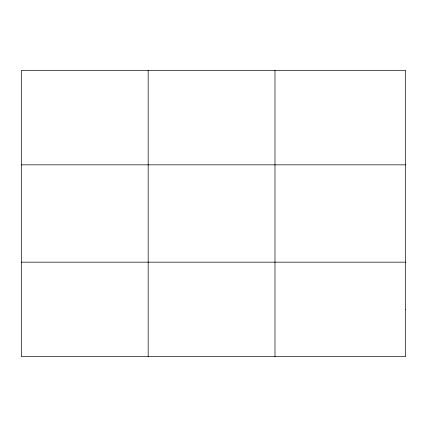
<?xml version="1.0" encoding="UTF-8"?>
<svg xmlns="http://www.w3.org/2000/svg" width="427" height="427" viewBox="0 0 427 427"><rect width="100%" height="100%" fill="white"/><g stroke="black" fill="none" stroke-linecap="round" stroke-linejoin="round"><path stroke-width="0.64" d="M148.169 356.614L148.169 70.386M274.988 356.614L274.988 70.386M21.35 164.843L405.65 164.843M21.35 262.157L405.65 262.157M405.65 309.388L405.65 356.614L21.35 356.614L21.35 70.386L405.65 70.386L405.65 309.388"/></g></svg>
